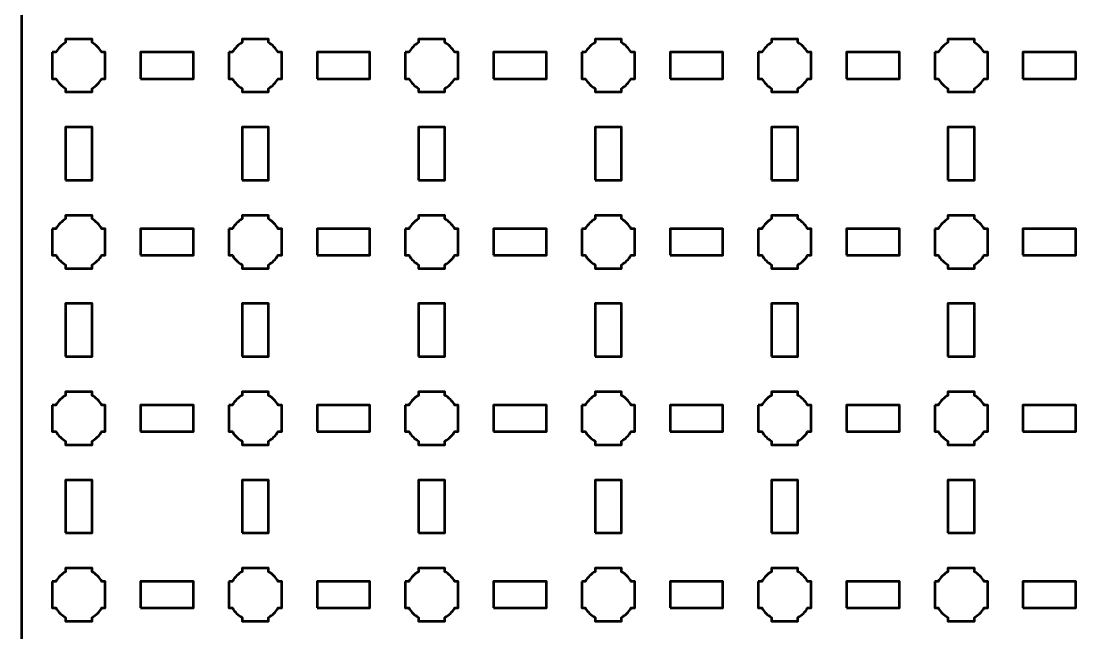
# Model space of a CAD drawing. Header units: centimetres. Extents: x -35.1 to 14.2, y -39.5 to 9.8.
# Drawn here: x -35.15 to -23, y -21.28 to -14.35 of the extents above; entities that cross this region are included whole.
import ezdxf

# ---------------------------------------------------------------- set-up
doc = ezdxf.new("R2010")
doc.units = ezdxf.units.CM
doc.header["$MEASUREMENT"] = 0
doc.layers.add('Layer 1', color=7, linetype='Continuous')

msp = doc.modelspace()

# ---------------------------------------------------------------- linework, layer by layer
at = {"layer": 'Layer 1', "color": 250, "lineweight": 53}
for points in [[(-33.8, -15), (-33.2, -15), (-33.2, -14.7), (-33.8, -14.7), (-33.8, -15)], [(-31.8, -15), (-31.2, -15), (-31.2, -14.7), (-31.8, -14.7), (-31.8, -15)], [(-29.8, -15), (-29.2, -15), (-29.2, -14.7), (-29.8, -14.7), (-29.8, -15)], [(-27.8, -15), (-27.2, -15), (-27.2, -14.7), (-27.8, -14.7), (-27.8, -15)], [(-25.8, -15), (-25.2, -15), (-25.2, -14.7), (-25.8, -14.7), (-25.8, -15)], [(-23.8, -15), (-23.2, -15), (-23.2, -14.7), (-23.8, -14.7), (-23.8, -15)], [(-34.65, -16.15), (-34.35, -16.15), (-34.35, -15.55), (-34.65, -15.55), (-34.65, -16.15)], [(-32.65, -16.15), (-32.35, -16.15), (-32.35, -15.55), (-32.65, -15.55), (-32.65, -16.15)], [(-30.65, -16.15), (-30.35, -16.15), (-30.35, -15.55), (-30.65, -15.55), (-30.65, -16.15)], [(-28.65, -16.15), (-28.35, -16.15), (-28.35, -15.55), (-28.65, -15.55), (-28.65, -16.15)], [(-26.65, -16.15), (-26.35, -16.15), (-26.35, -15.55), (-26.65, -15.55), (-26.65, -16.15)], [(-24.65, -16.15), (-24.35, -16.15), (-24.35, -15.55), (-24.65, -15.55), (-24.65, -16.15)], [(-33.8, -17), (-33.2, -17), (-33.2, -16.7), (-33.8, -16.7), (-33.8, -17)], [(-31.8, -17), (-31.2, -17), (-31.2, -16.7), (-31.8, -16.7), (-31.8, -17)], [(-29.8, -17), (-29.2, -17), (-29.2, -16.7), (-29.8, -16.7), (-29.8, -17)], [(-27.8, -17), (-27.2, -17), (-27.2, -16.7), (-27.8, -16.7), (-27.8, -17)], [(-25.8, -17), (-25.2, -17), (-25.2, -16.7), (-25.8, -16.7), (-25.8, -17)], [(-23.8, -17), (-23.2, -17), (-23.2, -16.7), (-23.8, -16.7), (-23.8, -17)], [(-34.65, -18.15), (-34.35, -18.15), (-34.35, -17.55), (-34.65, -17.55), (-34.65, -18.15)], [(-32.65, -18.15), (-32.35, -18.15), (-32.35, -17.55), (-32.65, -17.55), (-32.65, -18.15)], [(-30.65, -18.15), (-30.35, -18.15), (-30.35, -17.55), (-30.65, -17.55), (-30.65, -18.15)], [(-28.65, -18.15), (-28.35, -18.15), (-28.35, -17.55), (-28.65, -17.55), (-28.65, -18.15)], [(-26.65, -18.15), (-26.35, -18.15), (-26.35, -17.55), (-26.65, -17.55), (-26.65, -18.15)], [(-24.65, -18.15), (-24.35, -18.15), (-24.35, -17.55), (-24.65, -17.55), (-24.65, -18.15)], [(-33.8, -19), (-33.2, -19), (-33.2, -18.7), (-33.8, -18.7), (-33.8, -19)], [(-31.8, -19), (-31.2, -19), (-31.2, -18.7), (-31.8, -18.7), (-31.8, -19)], [(-29.8, -19), (-29.2, -19), (-29.2, -18.7), (-29.8, -18.7), (-29.8, -19)], [(-27.8, -19), (-27.2, -19), (-27.2, -18.7), (-27.8, -18.7), (-27.8, -19)], [(-25.8, -19), (-25.2, -19), (-25.2, -18.7), (-25.8, -18.7), (-25.8, -19)], [(-23.8, -19), (-23.2, -19), (-23.2, -18.7), (-23.8, -18.7), (-23.8, -19)], [(-34.65, -20.15), (-34.35, -20.15), (-34.35, -19.55), (-34.65, -19.55), (-34.65, -20.15)], [(-32.65, -20.15), (-32.35, -20.15), (-32.35, -19.55), (-32.65, -19.55), (-32.65, -20.15)], [(-30.65, -20.15), (-30.35, -20.15), (-30.35, -19.55), (-30.65, -19.55), (-30.65, -20.15)], [(-28.65, -20.15), (-28.35, -20.15), (-28.35, -19.55), (-28.65, -19.55), (-28.65, -20.15)], [(-26.65, -20.15), (-26.35, -20.15), (-26.35, -19.55), (-26.65, -19.55), (-26.65, -20.15)], [(-24.65, -20.15), (-24.35, -20.15), (-24.35, -19.55), (-24.65, -19.55), (-24.65, -20.15)], [(-33.8, -21), (-33.2, -21), (-33.2, -20.7), (-33.8, -20.7), (-33.8, -21)], [(-31.8, -21), (-31.2, -21), (-31.2, -20.7), (-31.8, -20.7), (-31.8, -21)], [(-29.8, -21), (-29.2, -21), (-29.2, -20.7), (-29.8, -20.7), (-29.8, -21)], [(-27.8, -21), (-27.2, -21), (-27.2, -20.7), (-27.8, -20.7), (-27.8, -21)], [(-25.8, -21), (-25.2, -21), (-25.2, -20.7), (-25.8, -20.7), (-25.8, -21)], [(-23.8, -21), (-23.2, -21), (-23.2, -20.7), (-23.8, -20.7), (-23.8, -21)]]:
    msp.add_lwpolyline(points, close=True, dxfattribs=at)
msp.add_open_spline([(-35.15, -39), (-35.15, -39), (-35.15, 9.3), (-35.15, 9.3), (-35.15, 9.3), (-35.15, 9.57609), (-34.92609, 9.8), (-34.65, 9.8), (-34.65, 9.8), (-34.65, 9.8), (13.65, 9.8), (13.65, 9.8), (13.65, 9.8), (13.92609, 9.8), (14.15, 9.57609), (14.15, 9.3), (14.15, 9.3), (14.15, 9.3), (14.15, -39), (14.15, -39), (14.15, -39), (14.15, -39.27609), (13.92609, -39.5), (13.65, -39.5), (13.65, -39.5), (13.65, -39.5), (-34.65, -39.5), (-34.65, -39.5), (-34.65, -39.5), (-34.92609, -39.5), (-35.15, -39.27609), (-35.15, -39)], degree=3, knots=[0, 0, 0, 0, 0.125, 0.125, 0.125, 0.125, 0.25, 0.25, 0.25, 0.25, 0.375, 0.375, 0.375, 0.375, 0.5, 0.5, 0.5, 0.5, 0.625, 0.625, 0.625, 0.625, 0.75, 0.75, 0.75, 0.75, 0.875, 0.875, 0.875, 0.875, 1, 1, 1, 1], dxfattribs=at)
at = {"layer": 'Layer 1', "lineweight": 53}
for points in [[(-34.8, -14.7), (-34.8, -14.7), (-34.75985, -14.7), (-34.75985, -14.7), (-34.75985, -14.7), (-34.7335, -14.65447), (-34.69553, -14.6165), (-34.65, -14.59015), (-34.65, -14.59015), (-34.65, -14.59015), (-34.65, -14.55), (-34.65, -14.55), (-34.65, -14.55), (-34.65, -14.55), (-34.5, -14.55), (-34.5, -14.55), (-34.5, -14.55), (-34.5, -14.55), (-34.35, -14.55), (-34.35, -14.55), (-34.35, -14.55), (-34.35, -14.55), (-34.35, -14.59015), (-34.35, -14.59015), (-34.35, -14.59015), (-34.30447, -14.6165), (-34.2665, -14.65447), (-34.24015, -14.7), (-34.24015, -14.7), (-34.24015, -14.7), (-34.2, -14.7), (-34.2, -14.7), (-34.2, -14.7), (-34.2, -14.7), (-34.2, -14.85), (-34.2, -14.85), (-34.2, -14.85), (-34.2, -14.85), (-34.2, -15), (-34.2, -15), (-34.2, -15), (-34.2, -15), (-34.24015, -15), (-34.24015, -15), (-34.24015, -15), (-34.2665, -15.04553), (-34.30447, -15.0835), (-34.35, -15.10985), (-34.35, -15.10985), (-34.35, -15.10985), (-34.35, -15.15), (-34.35, -15.15), (-34.35, -15.15), (-34.35, -15.15), (-34.5, -15.15), (-34.5, -15.15), (-34.5, -15.15), (-34.5, -15.15), (-34.65, -15.15), (-34.65, -15.15), (-34.65, -15.15), (-34.65, -15.15), (-34.65, -15.10985), (-34.65, -15.10985), (-34.65, -15.10985), (-34.69553, -15.0835), (-34.7335, -15.04553), (-34.75985, -15), (-34.75985, -15), (-34.75985, -15), (-34.8, -15), (-34.8, -15), (-34.8, -15), (-34.8, -15), (-34.8, -14.85), (-34.8, -14.85), (-34.8, -14.85), (-34.8, -14.85), (-34.8, -14.7), (-34.8, -14.7)], [(-32.8, -14.7), (-32.8, -14.7), (-32.75985, -14.7), (-32.75985, -14.7), (-32.75985, -14.7), (-32.7335, -14.65447), (-32.69553, -14.6165), (-32.65, -14.59015), (-32.65, -14.59015), (-32.65, -14.59015), (-32.65, -14.55), (-32.65, -14.55), (-32.65, -14.55), (-32.65, -14.55), (-32.5, -14.55), (-32.5, -14.55), (-32.5, -14.55), (-32.5, -14.55), (-32.35, -14.55), (-32.35, -14.55), (-32.35, -14.55), (-32.35, -14.55), (-32.35, -14.59015), (-32.35, -14.59015), (-32.35, -14.59015), (-32.30447, -14.6165), (-32.2665, -14.65447), (-32.24015, -14.7), (-32.24015, -14.7), (-32.24015, -14.7), (-32.2, -14.7), (-32.2, -14.7), (-32.2, -14.7), (-32.2, -14.7), (-32.2, -14.85), (-32.2, -14.85), (-32.2, -14.85), (-32.2, -14.85), (-32.2, -15), (-32.2, -15), (-32.2, -15), (-32.2, -15), (-32.24015, -15), (-32.24015, -15), (-32.24015, -15), (-32.2665, -15.04553), (-32.30447, -15.0835), (-32.35, -15.10985), (-32.35, -15.10985), (-32.35, -15.10985), (-32.35, -15.15), (-32.35, -15.15), (-32.35, -15.15), (-32.35, -15.15), (-32.5, -15.15), (-32.5, -15.15), (-32.5, -15.15), (-32.5, -15.15), (-32.65, -15.15), (-32.65, -15.15), (-32.65, -15.15), (-32.65, -15.15), (-32.65, -15.10985), (-32.65, -15.10985), (-32.65, -15.10985), (-32.69553, -15.0835), (-32.7335, -15.04553), (-32.75985, -15), (-32.75985, -15), (-32.75985, -15), (-32.8, -15), (-32.8, -15), (-32.8, -15), (-32.8, -15), (-32.8, -14.85), (-32.8, -14.85), (-32.8, -14.85), (-32.8, -14.85), (-32.8, -14.7), (-32.8, -14.7)], [(-30.8, -14.7), (-30.8, -14.7), (-30.75985, -14.7), (-30.75985, -14.7), (-30.75985, -14.7), (-30.7335, -14.65447), (-30.69553, -14.6165), (-30.65, -14.59015), (-30.65, -14.59015), (-30.65, -14.59015), (-30.65, -14.55), (-30.65, -14.55), (-30.65, -14.55), (-30.65, -14.55), (-30.5, -14.55), (-30.5, -14.55), (-30.5, -14.55), (-30.5, -14.55), (-30.35, -14.55), (-30.35, -14.55), (-30.35, -14.55), (-30.35, -14.55), (-30.35, -14.59015), (-30.35, -14.59015), (-30.35, -14.59015), (-30.30447, -14.6165), (-30.2665, -14.65447), (-30.24015, -14.7), (-30.24015, -14.7), (-30.24015, -14.7), (-30.2, -14.7), (-30.2, -14.7), (-30.2, -14.7), (-30.2, -14.7), (-30.2, -14.85), (-30.2, -14.85), (-30.2, -14.85), (-30.2, -14.85), (-30.2, -15), (-30.2, -15), (-30.2, -15), (-30.2, -15), (-30.24015, -15), (-30.24015, -15), (-30.24015, -15), (-30.2665, -15.04553), (-30.30447, -15.0835), (-30.35, -15.10985), (-30.35, -15.10985), (-30.35, -15.10985), (-30.35, -15.15), (-30.35, -15.15), (-30.35, -15.15), (-30.35, -15.15), (-30.5, -15.15), (-30.5, -15.15), (-30.5, -15.15), (-30.5, -15.15), (-30.65, -15.15), (-30.65, -15.15), (-30.65, -15.15), (-30.65, -15.15), (-30.65, -15.10985), (-30.65, -15.10985), (-30.65, -15.10985), (-30.69553, -15.0835), (-30.7335, -15.04553), (-30.75985, -15), (-30.75985, -15), (-30.75985, -15), (-30.8, -15), (-30.8, -15), (-30.8, -15), (-30.8, -15), (-30.8, -14.85), (-30.8, -14.85), (-30.8, -14.85), (-30.8, -14.85), (-30.8, -14.7), (-30.8, -14.7)], [(-28.8, -14.7), (-28.8, -14.7), (-28.75985, -14.7), (-28.75985, -14.7), (-28.75985, -14.7), (-28.7335, -14.65447), (-28.69553, -14.6165), (-28.65, -14.59015), (-28.65, -14.59015), (-28.65, -14.59015), (-28.65, -14.55), (-28.65, -14.55), (-28.65, -14.55), (-28.65, -14.55), (-28.5, -14.55), (-28.5, -14.55), (-28.5, -14.55), (-28.5, -14.55), (-28.35, -14.55), (-28.35, -14.55), (-28.35, -14.55), (-28.35, -14.55), (-28.35, -14.59015), (-28.35, -14.59015), (-28.35, -14.59015), (-28.30447, -14.6165), (-28.2665, -14.65447), (-28.24015, -14.7), (-28.24015, -14.7), (-28.24015, -14.7), (-28.2, -14.7), (-28.2, -14.7), (-28.2, -14.7), (-28.2, -14.7), (-28.2, -14.85), (-28.2, -14.85), (-28.2, -14.85), (-28.2, -14.85), (-28.2, -15), (-28.2, -15), (-28.2, -15), (-28.2, -15), (-28.24015, -15), (-28.24015, -15), (-28.24015, -15), (-28.2665, -15.04553), (-28.30447, -15.0835), (-28.35, -15.10985), (-28.35, -15.10985), (-28.35, -15.10985), (-28.35, -15.15), (-28.35, -15.15), (-28.35, -15.15), (-28.35, -15.15), (-28.5, -15.15), (-28.5, -15.15), (-28.5, -15.15), (-28.5, -15.15), (-28.65, -15.15), (-28.65, -15.15), (-28.65, -15.15), (-28.65, -15.15), (-28.65, -15.10985), (-28.65, -15.10985), (-28.65, -15.10985), (-28.69553, -15.0835), (-28.7335, -15.04553), (-28.75985, -15), (-28.75985, -15), (-28.75985, -15), (-28.8, -15), (-28.8, -15), (-28.8, -15), (-28.8, -15), (-28.8, -14.85), (-28.8, -14.85), (-28.8, -14.85), (-28.8, -14.85), (-28.8, -14.7), (-28.8, -14.7)], [(-26.8, -14.7), (-26.8, -14.7), (-26.75985, -14.7), (-26.75985, -14.7), (-26.75985, -14.7), (-26.7335, -14.65447), (-26.69553, -14.6165), (-26.65, -14.59015), (-26.65, -14.59015), (-26.65, -14.59015), (-26.65, -14.55), (-26.65, -14.55), (-26.65, -14.55), (-26.65, -14.55), (-26.5, -14.55), (-26.5, -14.55), (-26.5, -14.55), (-26.5, -14.55), (-26.35, -14.55), (-26.35, -14.55), (-26.35, -14.55), (-26.35, -14.55), (-26.35, -14.59015), (-26.35, -14.59015), (-26.35, -14.59015), (-26.30447, -14.6165), (-26.2665, -14.65447), (-26.24015, -14.7), (-26.24015, -14.7), (-26.24015, -14.7), (-26.2, -14.7), (-26.2, -14.7), (-26.2, -14.7), (-26.2, -14.7), (-26.2, -14.85), (-26.2, -14.85), (-26.2, -14.85), (-26.2, -14.85), (-26.2, -15), (-26.2, -15), (-26.2, -15), (-26.2, -15), (-26.24015, -15), (-26.24015, -15), (-26.24015, -15), (-26.2665, -15.04553), (-26.30447, -15.0835), (-26.35, -15.10985), (-26.35, -15.10985), (-26.35, -15.10985), (-26.35, -15.15), (-26.35, -15.15), (-26.35, -15.15), (-26.35, -15.15), (-26.5, -15.15), (-26.5, -15.15), (-26.5, -15.15), (-26.5, -15.15), (-26.65, -15.15), (-26.65, -15.15), (-26.65, -15.15), (-26.65, -15.15), (-26.65, -15.10985), (-26.65, -15.10985), (-26.65, -15.10985), (-26.69553, -15.0835), (-26.7335, -15.04553), (-26.75985, -15), (-26.75985, -15), (-26.75985, -15), (-26.8, -15), (-26.8, -15), (-26.8, -15), (-26.8, -15), (-26.8, -14.85), (-26.8, -14.85), (-26.8, -14.85), (-26.8, -14.85), (-26.8, -14.7), (-26.8, -14.7)], [(-24.8, -14.7), (-24.8, -14.7), (-24.75985, -14.7), (-24.75985, -14.7), (-24.75985, -14.7), (-24.7335, -14.65447), (-24.69553, -14.6165), (-24.65, -14.59015), (-24.65, -14.59015), (-24.65, -14.59015), (-24.65, -14.55), (-24.65, -14.55), (-24.65, -14.55), (-24.65, -14.55), (-24.5, -14.55), (-24.5, -14.55), (-24.5, -14.55), (-24.5, -14.55), (-24.35, -14.55), (-24.35, -14.55), (-24.35, -14.55), (-24.35, -14.55), (-24.35, -14.59015), (-24.35, -14.59015), (-24.35, -14.59015), (-24.30447, -14.6165), (-24.2665, -14.65447), (-24.24015, -14.7), (-24.24015, -14.7), (-24.24015, -14.7), (-24.2, -14.7), (-24.2, -14.7), (-24.2, -14.7), (-24.2, -14.7), (-24.2, -14.85), (-24.2, -14.85), (-24.2, -14.85), (-24.2, -14.85), (-24.2, -15), (-24.2, -15), (-24.2, -15), (-24.2, -15), (-24.24015, -15), (-24.24015, -15), (-24.24015, -15), (-24.2665, -15.04553), (-24.30447, -15.0835), (-24.35, -15.10985), (-24.35, -15.10985), (-24.35, -15.10985), (-24.35, -15.15), (-24.35, -15.15), (-24.35, -15.15), (-24.35, -15.15), (-24.5, -15.15), (-24.5, -15.15), (-24.5, -15.15), (-24.5, -15.15), (-24.65, -15.15), (-24.65, -15.15), (-24.65, -15.15), (-24.65, -15.15), (-24.65, -15.10985), (-24.65, -15.10985), (-24.65, -15.10985), (-24.69553, -15.0835), (-24.7335, -15.04553), (-24.75985, -15), (-24.75985, -15), (-24.75985, -15), (-24.8, -15), (-24.8, -15), (-24.8, -15), (-24.8, -15), (-24.8, -14.85), (-24.8, -14.85), (-24.8, -14.85), (-24.8, -14.85), (-24.8, -14.7), (-24.8, -14.7)], [(-34.8, -16.7), (-34.8, -16.7), (-34.75985, -16.7), (-34.75985, -16.7), (-34.75985, -16.7), (-34.7335, -16.65447), (-34.69553, -16.6165), (-34.65, -16.59015), (-34.65, -16.59015), (-34.65, -16.59015), (-34.65, -16.55), (-34.65, -16.55), (-34.65, -16.55), (-34.65, -16.55), (-34.5, -16.55), (-34.5, -16.55), (-34.5, -16.55), (-34.5, -16.55), (-34.35, -16.55), (-34.35, -16.55), (-34.35, -16.55), (-34.35, -16.55), (-34.35, -16.59015), (-34.35, -16.59015), (-34.35, -16.59015), (-34.30447, -16.6165), (-34.2665, -16.65447), (-34.24015, -16.7), (-34.24015, -16.7), (-34.24015, -16.7), (-34.2, -16.7), (-34.2, -16.7), (-34.2, -16.7), (-34.2, -16.7), (-34.2, -16.85), (-34.2, -16.85), (-34.2, -16.85), (-34.2, -16.85), (-34.2, -17), (-34.2, -17), (-34.2, -17), (-34.2, -17), (-34.24015, -17), (-34.24015, -17), (-34.24015, -17), (-34.2665, -17.04553), (-34.30447, -17.0835), (-34.35, -17.10985), (-34.35, -17.10985), (-34.35, -17.10985), (-34.35, -17.15), (-34.35, -17.15), (-34.35, -17.15), (-34.35, -17.15), (-34.5, -17.15), (-34.5, -17.15), (-34.5, -17.15), (-34.5, -17.15), (-34.65, -17.15), (-34.65, -17.15), (-34.65, -17.15), (-34.65, -17.15), (-34.65, -17.10985), (-34.65, -17.10985), (-34.65, -17.10985), (-34.69553, -17.0835), (-34.7335, -17.04553), (-34.75985, -17), (-34.75985, -17), (-34.75985, -17), (-34.8, -17), (-34.8, -17), (-34.8, -17), (-34.8, -17), (-34.8, -16.85), (-34.8, -16.85), (-34.8, -16.85), (-34.8, -16.85), (-34.8, -16.7), (-34.8, -16.7)], [(-32.8, -16.7), (-32.8, -16.7), (-32.75985, -16.7), (-32.75985, -16.7), (-32.75985, -16.7), (-32.7335, -16.65447), (-32.69553, -16.6165), (-32.65, -16.59015), (-32.65, -16.59015), (-32.65, -16.59015), (-32.65, -16.55), (-32.65, -16.55), (-32.65, -16.55), (-32.65, -16.55), (-32.5, -16.55), (-32.5, -16.55), (-32.5, -16.55), (-32.5, -16.55), (-32.35, -16.55), (-32.35, -16.55), (-32.35, -16.55), (-32.35, -16.55), (-32.35, -16.59015), (-32.35, -16.59015), (-32.35, -16.59015), (-32.30447, -16.6165), (-32.2665, -16.65447), (-32.24015, -16.7), (-32.24015, -16.7), (-32.24015, -16.7), (-32.2, -16.7), (-32.2, -16.7), (-32.2, -16.7), (-32.2, -16.7), (-32.2, -16.85), (-32.2, -16.85), (-32.2, -16.85), (-32.2, -16.85), (-32.2, -17), (-32.2, -17), (-32.2, -17), (-32.2, -17), (-32.24015, -17), (-32.24015, -17), (-32.24015, -17), (-32.2665, -17.04553), (-32.30447, -17.0835), (-32.35, -17.10985), (-32.35, -17.10985), (-32.35, -17.10985), (-32.35, -17.15), (-32.35, -17.15), (-32.35, -17.15), (-32.35, -17.15), (-32.5, -17.15), (-32.5, -17.15), (-32.5, -17.15), (-32.5, -17.15), (-32.65, -17.15), (-32.65, -17.15), (-32.65, -17.15), (-32.65, -17.15), (-32.65, -17.10985), (-32.65, -17.10985), (-32.65, -17.10985), (-32.69553, -17.0835), (-32.7335, -17.04553), (-32.75985, -17), (-32.75985, -17), (-32.75985, -17), (-32.8, -17), (-32.8, -17), (-32.8, -17), (-32.8, -17), (-32.8, -16.85), (-32.8, -16.85), (-32.8, -16.85), (-32.8, -16.85), (-32.8, -16.7), (-32.8, -16.7)], [(-30.8, -16.7), (-30.8, -16.7), (-30.75985, -16.7), (-30.75985, -16.7), (-30.75985, -16.7), (-30.7335, -16.65447), (-30.69553, -16.6165), (-30.65, -16.59015), (-30.65, -16.59015), (-30.65, -16.59015), (-30.65, -16.55), (-30.65, -16.55), (-30.65, -16.55), (-30.65, -16.55), (-30.5, -16.55), (-30.5, -16.55), (-30.5, -16.55), (-30.5, -16.55), (-30.35, -16.55), (-30.35, -16.55), (-30.35, -16.55), (-30.35, -16.55), (-30.35, -16.59015), (-30.35, -16.59015), (-30.35, -16.59015), (-30.30447, -16.6165), (-30.2665, -16.65447), (-30.24015, -16.7), (-30.24015, -16.7), (-30.24015, -16.7), (-30.2, -16.7), (-30.2, -16.7), (-30.2, -16.7), (-30.2, -16.7), (-30.2, -16.85), (-30.2, -16.85), (-30.2, -16.85), (-30.2, -16.85), (-30.2, -17), (-30.2, -17), (-30.2, -17), (-30.2, -17), (-30.24015, -17), (-30.24015, -17), (-30.24015, -17), (-30.2665, -17.04553), (-30.30447, -17.0835), (-30.35, -17.10985), (-30.35, -17.10985), (-30.35, -17.10985), (-30.35, -17.15), (-30.35, -17.15), (-30.35, -17.15), (-30.35, -17.15), (-30.5, -17.15), (-30.5, -17.15), (-30.5, -17.15), (-30.5, -17.15), (-30.65, -17.15), (-30.65, -17.15), (-30.65, -17.15), (-30.65, -17.15), (-30.65, -17.10985), (-30.65, -17.10985), (-30.65, -17.10985), (-30.69553, -17.0835), (-30.7335, -17.04553), (-30.75985, -17), (-30.75985, -17), (-30.75985, -17), (-30.8, -17), (-30.8, -17), (-30.8, -17), (-30.8, -17), (-30.8, -16.85), (-30.8, -16.85), (-30.8, -16.85), (-30.8, -16.85), (-30.8, -16.7), (-30.8, -16.7)], [(-28.8, -16.7), (-28.8, -16.7), (-28.75985, -16.7), (-28.75985, -16.7), (-28.75985, -16.7), (-28.7335, -16.65447), (-28.69553, -16.6165), (-28.65, -16.59015), (-28.65, -16.59015), (-28.65, -16.59015), (-28.65, -16.55), (-28.65, -16.55), (-28.65, -16.55), (-28.65, -16.55), (-28.5, -16.55), (-28.5, -16.55), (-28.5, -16.55), (-28.5, -16.55), (-28.35, -16.55), (-28.35, -16.55), (-28.35, -16.55), (-28.35, -16.55), (-28.35, -16.59015), (-28.35, -16.59015), (-28.35, -16.59015), (-28.30447, -16.6165), (-28.2665, -16.65447), (-28.24015, -16.7), (-28.24015, -16.7), (-28.24015, -16.7), (-28.2, -16.7), (-28.2, -16.7), (-28.2, -16.7), (-28.2, -16.7), (-28.2, -16.85), (-28.2, -16.85), (-28.2, -16.85), (-28.2, -16.85), (-28.2, -17), (-28.2, -17), (-28.2, -17), (-28.2, -17), (-28.24015, -17), (-28.24015, -17), (-28.24015, -17), (-28.2665, -17.04553), (-28.30447, -17.0835), (-28.35, -17.10985), (-28.35, -17.10985), (-28.35, -17.10985), (-28.35, -17.15), (-28.35, -17.15), (-28.35, -17.15), (-28.35, -17.15), (-28.5, -17.15), (-28.5, -17.15), (-28.5, -17.15), (-28.5, -17.15), (-28.65, -17.15), (-28.65, -17.15), (-28.65, -17.15), (-28.65, -17.15), (-28.65, -17.10985), (-28.65, -17.10985), (-28.65, -17.10985), (-28.69553, -17.0835), (-28.7335, -17.04553), (-28.75985, -17), (-28.75985, -17), (-28.75985, -17), (-28.8, -17), (-28.8, -17), (-28.8, -17), (-28.8, -17), (-28.8, -16.85), (-28.8, -16.85), (-28.8, -16.85), (-28.8, -16.85), (-28.8, -16.7), (-28.8, -16.7)], [(-26.8, -16.7), (-26.8, -16.7), (-26.75985, -16.7), (-26.75985, -16.7), (-26.75985, -16.7), (-26.7335, -16.65447), (-26.69553, -16.6165), (-26.65, -16.59015), (-26.65, -16.59015), (-26.65, -16.59015), (-26.65, -16.55), (-26.65, -16.55), (-26.65, -16.55), (-26.65, -16.55), (-26.5, -16.55), (-26.5, -16.55), (-26.5, -16.55), (-26.5, -16.55), (-26.35, -16.55), (-26.35, -16.55), (-26.35, -16.55), (-26.35, -16.55), (-26.35, -16.59015), (-26.35, -16.59015), (-26.35, -16.59015), (-26.30447, -16.6165), (-26.2665, -16.65447), (-26.24015, -16.7), (-26.24015, -16.7), (-26.24015, -16.7), (-26.2, -16.7), (-26.2, -16.7), (-26.2, -16.7), (-26.2, -16.7), (-26.2, -16.85), (-26.2, -16.85), (-26.2, -16.85), (-26.2, -16.85), (-26.2, -17), (-26.2, -17), (-26.2, -17), (-26.2, -17), (-26.24015, -17), (-26.24015, -17), (-26.24015, -17), (-26.2665, -17.04553), (-26.30447, -17.0835), (-26.35, -17.10985), (-26.35, -17.10985), (-26.35, -17.10985), (-26.35, -17.15), (-26.35, -17.15), (-26.35, -17.15), (-26.35, -17.15), (-26.5, -17.15), (-26.5, -17.15), (-26.5, -17.15), (-26.5, -17.15), (-26.65, -17.15), (-26.65, -17.15), (-26.65, -17.15), (-26.65, -17.15), (-26.65, -17.10985), (-26.65, -17.10985), (-26.65, -17.10985), (-26.69553, -17.0835), (-26.7335, -17.04553), (-26.75985, -17), (-26.75985, -17), (-26.75985, -17), (-26.8, -17), (-26.8, -17), (-26.8, -17), (-26.8, -17), (-26.8, -16.85), (-26.8, -16.85), (-26.8, -16.85), (-26.8, -16.85), (-26.8, -16.7), (-26.8, -16.7)], [(-24.8, -16.7), (-24.8, -16.7), (-24.75985, -16.7), (-24.75985, -16.7), (-24.75985, -16.7), (-24.7335, -16.65447), (-24.69553, -16.6165), (-24.65, -16.59015), (-24.65, -16.59015), (-24.65, -16.59015), (-24.65, -16.55), (-24.65, -16.55), (-24.65, -16.55), (-24.65, -16.55), (-24.5, -16.55), (-24.5, -16.55), (-24.5, -16.55), (-24.5, -16.55), (-24.35, -16.55), (-24.35, -16.55), (-24.35, -16.55), (-24.35, -16.55), (-24.35, -16.59015), (-24.35, -16.59015), (-24.35, -16.59015), (-24.30447, -16.6165), (-24.2665, -16.65447), (-24.24015, -16.7), (-24.24015, -16.7), (-24.24015, -16.7), (-24.2, -16.7), (-24.2, -16.7), (-24.2, -16.7), (-24.2, -16.7), (-24.2, -16.85), (-24.2, -16.85), (-24.2, -16.85), (-24.2, -16.85), (-24.2, -17), (-24.2, -17), (-24.2, -17), (-24.2, -17), (-24.24015, -17), (-24.24015, -17), (-24.24015, -17), (-24.2665, -17.04553), (-24.30447, -17.0835), (-24.35, -17.10985), (-24.35, -17.10985), (-24.35, -17.10985), (-24.35, -17.15), (-24.35, -17.15), (-24.35, -17.15), (-24.35, -17.15), (-24.5, -17.15), (-24.5, -17.15), (-24.5, -17.15), (-24.5, -17.15), (-24.65, -17.15), (-24.65, -17.15), (-24.65, -17.15), (-24.65, -17.15), (-24.65, -17.10985), (-24.65, -17.10985), (-24.65, -17.10985), (-24.69553, -17.0835), (-24.7335, -17.04553), (-24.75985, -17), (-24.75985, -17), (-24.75985, -17), (-24.8, -17), (-24.8, -17), (-24.8, -17), (-24.8, -17), (-24.8, -16.85), (-24.8, -16.85), (-24.8, -16.85), (-24.8, -16.85), (-24.8, -16.7), (-24.8, -16.7)], [(-34.8, -18.7), (-34.8, -18.7), (-34.75985, -18.7), (-34.75985, -18.7), (-34.75985, -18.7), (-34.7335, -18.65447), (-34.69553, -18.6165), (-34.65, -18.59015), (-34.65, -18.59015), (-34.65, -18.59015), (-34.65, -18.55), (-34.65, -18.55), (-34.65, -18.55), (-34.65, -18.55), (-34.5, -18.55), (-34.5, -18.55), (-34.5, -18.55), (-34.5, -18.55), (-34.35, -18.55), (-34.35, -18.55), (-34.35, -18.55), (-34.35, -18.55), (-34.35, -18.59015), (-34.35, -18.59015), (-34.35, -18.59015), (-34.30447, -18.6165), (-34.2665, -18.65447), (-34.24015, -18.7), (-34.24015, -18.7), (-34.24015, -18.7), (-34.2, -18.7), (-34.2, -18.7), (-34.2, -18.7), (-34.2, -18.7), (-34.2, -18.85), (-34.2, -18.85), (-34.2, -18.85), (-34.2, -18.85), (-34.2, -19), (-34.2, -19), (-34.2, -19), (-34.2, -19), (-34.24015, -19), (-34.24015, -19), (-34.24015, -19), (-34.2665, -19.04553), (-34.30447, -19.0835), (-34.35, -19.10985), (-34.35, -19.10985), (-34.35, -19.10985), (-34.35, -19.15), (-34.35, -19.15), (-34.35, -19.15), (-34.35, -19.15), (-34.5, -19.15), (-34.5, -19.15), (-34.5, -19.15), (-34.5, -19.15), (-34.65, -19.15), (-34.65, -19.15), (-34.65, -19.15), (-34.65, -19.15), (-34.65, -19.10985), (-34.65, -19.10985), (-34.65, -19.10985), (-34.69553, -19.0835), (-34.7335, -19.04553), (-34.75985, -19), (-34.75985, -19), (-34.75985, -19), (-34.8, -19), (-34.8, -19), (-34.8, -19), (-34.8, -19), (-34.8, -18.85), (-34.8, -18.85), (-34.8, -18.85), (-34.8, -18.85), (-34.8, -18.7), (-34.8, -18.7)], [(-32.8, -18.7), (-32.8, -18.7), (-32.75985, -18.7), (-32.75985, -18.7), (-32.75985, -18.7), (-32.7335, -18.65447), (-32.69553, -18.6165), (-32.65, -18.59015), (-32.65, -18.59015), (-32.65, -18.59015), (-32.65, -18.55), (-32.65, -18.55), (-32.65, -18.55), (-32.65, -18.55), (-32.5, -18.55), (-32.5, -18.55), (-32.5, -18.55), (-32.5, -18.55), (-32.35, -18.55), (-32.35, -18.55), (-32.35, -18.55), (-32.35, -18.55), (-32.35, -18.59015), (-32.35, -18.59015), (-32.35, -18.59015), (-32.30447, -18.6165), (-32.2665, -18.65447), (-32.24015, -18.7), (-32.24015, -18.7), (-32.24015, -18.7), (-32.2, -18.7), (-32.2, -18.7), (-32.2, -18.7), (-32.2, -18.7), (-32.2, -18.85), (-32.2, -18.85), (-32.2, -18.85), (-32.2, -18.85), (-32.2, -19), (-32.2, -19), (-32.2, -19), (-32.2, -19), (-32.24015, -19), (-32.24015, -19), (-32.24015, -19), (-32.2665, -19.04553), (-32.30447, -19.0835), (-32.35, -19.10985), (-32.35, -19.10985), (-32.35, -19.10985), (-32.35, -19.15), (-32.35, -19.15), (-32.35, -19.15), (-32.35, -19.15), (-32.5, -19.15), (-32.5, -19.15), (-32.5, -19.15), (-32.5, -19.15), (-32.65, -19.15), (-32.65, -19.15), (-32.65, -19.15), (-32.65, -19.15), (-32.65, -19.10985), (-32.65, -19.10985), (-32.65, -19.10985), (-32.69553, -19.0835), (-32.7335, -19.04553), (-32.75985, -19), (-32.75985, -19), (-32.75985, -19), (-32.8, -19), (-32.8, -19), (-32.8, -19), (-32.8, -19), (-32.8, -18.85), (-32.8, -18.85), (-32.8, -18.85), (-32.8, -18.85), (-32.8, -18.7), (-32.8, -18.7)], [(-30.8, -18.7), (-30.8, -18.7), (-30.75985, -18.7), (-30.75985, -18.7), (-30.75985, -18.7), (-30.7335, -18.65447), (-30.69553, -18.6165), (-30.65, -18.59015), (-30.65, -18.59015), (-30.65, -18.59015), (-30.65, -18.55), (-30.65, -18.55), (-30.65, -18.55), (-30.65, -18.55), (-30.5, -18.55), (-30.5, -18.55), (-30.5, -18.55), (-30.5, -18.55), (-30.35, -18.55), (-30.35, -18.55), (-30.35, -18.55), (-30.35, -18.55), (-30.35, -18.59015), (-30.35, -18.59015), (-30.35, -18.59015), (-30.30447, -18.6165), (-30.2665, -18.65447), (-30.24015, -18.7), (-30.24015, -18.7), (-30.24015, -18.7), (-30.2, -18.7), (-30.2, -18.7), (-30.2, -18.7), (-30.2, -18.7), (-30.2, -18.85), (-30.2, -18.85), (-30.2, -18.85), (-30.2, -18.85), (-30.2, -19), (-30.2, -19), (-30.2, -19), (-30.2, -19), (-30.24015, -19), (-30.24015, -19), (-30.24015, -19), (-30.2665, -19.04553), (-30.30447, -19.0835), (-30.35, -19.10985), (-30.35, -19.10985), (-30.35, -19.10985), (-30.35, -19.15), (-30.35, -19.15), (-30.35, -19.15), (-30.35, -19.15), (-30.5, -19.15), (-30.5, -19.15), (-30.5, -19.15), (-30.5, -19.15), (-30.65, -19.15), (-30.65, -19.15), (-30.65, -19.15), (-30.65, -19.15), (-30.65, -19.10985), (-30.65, -19.10985), (-30.65, -19.10985), (-30.69553, -19.0835), (-30.7335, -19.04553), (-30.75985, -19), (-30.75985, -19), (-30.75985, -19), (-30.8, -19), (-30.8, -19), (-30.8, -19), (-30.8, -19), (-30.8, -18.85), (-30.8, -18.85), (-30.8, -18.85), (-30.8, -18.85), (-30.8, -18.7), (-30.8, -18.7)], [(-28.8, -18.7), (-28.8, -18.7), (-28.75985, -18.7), (-28.75985, -18.7), (-28.75985, -18.7), (-28.7335, -18.65447), (-28.69553, -18.6165), (-28.65, -18.59015), (-28.65, -18.59015), (-28.65, -18.59015), (-28.65, -18.55), (-28.65, -18.55), (-28.65, -18.55), (-28.65, -18.55), (-28.5, -18.55), (-28.5, -18.55), (-28.5, -18.55), (-28.5, -18.55), (-28.35, -18.55), (-28.35, -18.55), (-28.35, -18.55), (-28.35, -18.55), (-28.35, -18.59015), (-28.35, -18.59015), (-28.35, -18.59015), (-28.30447, -18.6165), (-28.2665, -18.65447), (-28.24015, -18.7), (-28.24015, -18.7), (-28.24015, -18.7), (-28.2, -18.7), (-28.2, -18.7), (-28.2, -18.7), (-28.2, -18.7), (-28.2, -18.85), (-28.2, -18.85), (-28.2, -18.85), (-28.2, -18.85), (-28.2, -19), (-28.2, -19), (-28.2, -19), (-28.2, -19), (-28.24015, -19), (-28.24015, -19), (-28.24015, -19), (-28.2665, -19.04553), (-28.30447, -19.0835), (-28.35, -19.10985), (-28.35, -19.10985), (-28.35, -19.10985), (-28.35, -19.15), (-28.35, -19.15), (-28.35, -19.15), (-28.35, -19.15), (-28.5, -19.15), (-28.5, -19.15), (-28.5, -19.15), (-28.5, -19.15), (-28.65, -19.15), (-28.65, -19.15), (-28.65, -19.15), (-28.65, -19.15), (-28.65, -19.10985), (-28.65, -19.10985), (-28.65, -19.10985), (-28.69553, -19.0835), (-28.7335, -19.04553), (-28.75985, -19), (-28.75985, -19), (-28.75985, -19), (-28.8, -19), (-28.8, -19), (-28.8, -19), (-28.8, -19), (-28.8, -18.85), (-28.8, -18.85), (-28.8, -18.85), (-28.8, -18.85), (-28.8, -18.7), (-28.8, -18.7)], [(-26.8, -18.7), (-26.8, -18.7), (-26.75985, -18.7), (-26.75985, -18.7), (-26.75985, -18.7), (-26.7335, -18.65447), (-26.69553, -18.6165), (-26.65, -18.59015), (-26.65, -18.59015), (-26.65, -18.59015), (-26.65, -18.55), (-26.65, -18.55), (-26.65, -18.55), (-26.65, -18.55), (-26.5, -18.55), (-26.5, -18.55), (-26.5, -18.55), (-26.5, -18.55), (-26.35, -18.55), (-26.35, -18.55), (-26.35, -18.55), (-26.35, -18.55), (-26.35, -18.59015), (-26.35, -18.59015), (-26.35, -18.59015), (-26.30447, -18.6165), (-26.2665, -18.65447), (-26.24015, -18.7), (-26.24015, -18.7), (-26.24015, -18.7), (-26.2, -18.7), (-26.2, -18.7), (-26.2, -18.7), (-26.2, -18.7), (-26.2, -18.85), (-26.2, -18.85), (-26.2, -18.85), (-26.2, -18.85), (-26.2, -19), (-26.2, -19), (-26.2, -19), (-26.2, -19), (-26.24015, -19), (-26.24015, -19), (-26.24015, -19), (-26.2665, -19.04553), (-26.30447, -19.0835), (-26.35, -19.10985), (-26.35, -19.10985), (-26.35, -19.10985), (-26.35, -19.15), (-26.35, -19.15), (-26.35, -19.15), (-26.35, -19.15), (-26.5, -19.15), (-26.5, -19.15), (-26.5, -19.15), (-26.5, -19.15), (-26.65, -19.15), (-26.65, -19.15), (-26.65, -19.15), (-26.65, -19.15), (-26.65, -19.10985), (-26.65, -19.10985), (-26.65, -19.10985), (-26.69553, -19.0835), (-26.7335, -19.04553), (-26.75985, -19), (-26.75985, -19), (-26.75985, -19), (-26.8, -19), (-26.8, -19), (-26.8, -19), (-26.8, -19), (-26.8, -18.85), (-26.8, -18.85), (-26.8, -18.85), (-26.8, -18.85), (-26.8, -18.7), (-26.8, -18.7)], [(-24.8, -18.7), (-24.8, -18.7), (-24.75985, -18.7), (-24.75985, -18.7), (-24.75985, -18.7), (-24.7335, -18.65447), (-24.69553, -18.6165), (-24.65, -18.59015), (-24.65, -18.59015), (-24.65, -18.59015), (-24.65, -18.55), (-24.65, -18.55), (-24.65, -18.55), (-24.65, -18.55), (-24.5, -18.55), (-24.5, -18.55), (-24.5, -18.55), (-24.5, -18.55), (-24.35, -18.55), (-24.35, -18.55), (-24.35, -18.55), (-24.35, -18.55), (-24.35, -18.59015), (-24.35, -18.59015), (-24.35, -18.59015), (-24.30447, -18.6165), (-24.2665, -18.65447), (-24.24015, -18.7), (-24.24015, -18.7), (-24.24015, -18.7), (-24.2, -18.7), (-24.2, -18.7), (-24.2, -18.7), (-24.2, -18.7), (-24.2, -18.85), (-24.2, -18.85), (-24.2, -18.85), (-24.2, -18.85), (-24.2, -19), (-24.2, -19), (-24.2, -19), (-24.2, -19), (-24.24015, -19), (-24.24015, -19), (-24.24015, -19), (-24.2665, -19.04553), (-24.30447, -19.0835), (-24.35, -19.10985), (-24.35, -19.10985), (-24.35, -19.10985), (-24.35, -19.15), (-24.35, -19.15), (-24.35, -19.15), (-24.35, -19.15), (-24.5, -19.15), (-24.5, -19.15), (-24.5, -19.15), (-24.5, -19.15), (-24.65, -19.15), (-24.65, -19.15), (-24.65, -19.15), (-24.65, -19.15), (-24.65, -19.10985), (-24.65, -19.10985), (-24.65, -19.10985), (-24.69553, -19.0835), (-24.7335, -19.04553), (-24.75985, -19), (-24.75985, -19), (-24.75985, -19), (-24.8, -19), (-24.8, -19), (-24.8, -19), (-24.8, -19), (-24.8, -18.85), (-24.8, -18.85), (-24.8, -18.85), (-24.8, -18.85), (-24.8, -18.7), (-24.8, -18.7)], [(-34.8, -20.7), (-34.8, -20.7), (-34.75985, -20.7), (-34.75985, -20.7), (-34.75985, -20.7), (-34.7335, -20.65447), (-34.69553, -20.6165), (-34.65, -20.59015), (-34.65, -20.59015), (-34.65, -20.59015), (-34.65, -20.55), (-34.65, -20.55), (-34.65, -20.55), (-34.65, -20.55), (-34.5, -20.55), (-34.5, -20.55), (-34.5, -20.55), (-34.5, -20.55), (-34.35, -20.55), (-34.35, -20.55), (-34.35, -20.55), (-34.35, -20.55), (-34.35, -20.59015), (-34.35, -20.59015), (-34.35, -20.59015), (-34.30447, -20.6165), (-34.2665, -20.65447), (-34.24015, -20.7), (-34.24015, -20.7), (-34.24015, -20.7), (-34.2, -20.7), (-34.2, -20.7), (-34.2, -20.7), (-34.2, -20.7), (-34.2, -20.85), (-34.2, -20.85), (-34.2, -20.85), (-34.2, -20.85), (-34.2, -21), (-34.2, -21), (-34.2, -21), (-34.2, -21), (-34.24015, -21), (-34.24015, -21), (-34.24015, -21), (-34.2665, -21.04553), (-34.30447, -21.0835), (-34.35, -21.10985), (-34.35, -21.10985), (-34.35, -21.10985), (-34.35, -21.15), (-34.35, -21.15), (-34.35, -21.15), (-34.35, -21.15), (-34.5, -21.15), (-34.5, -21.15), (-34.5, -21.15), (-34.5, -21.15), (-34.65, -21.15), (-34.65, -21.15), (-34.65, -21.15), (-34.65, -21.15), (-34.65, -21.10985), (-34.65, -21.10985), (-34.65, -21.10985), (-34.69553, -21.0835), (-34.7335, -21.04553), (-34.75985, -21), (-34.75985, -21), (-34.75985, -21), (-34.8, -21), (-34.8, -21), (-34.8, -21), (-34.8, -21), (-34.8, -20.85), (-34.8, -20.85), (-34.8, -20.85), (-34.8, -20.85), (-34.8, -20.7), (-34.8, -20.7)], [(-32.8, -20.7), (-32.8, -20.7), (-32.75985, -20.7), (-32.75985, -20.7), (-32.75985, -20.7), (-32.7335, -20.65447), (-32.69553, -20.6165), (-32.65, -20.59015), (-32.65, -20.59015), (-32.65, -20.59015), (-32.65, -20.55), (-32.65, -20.55), (-32.65, -20.55), (-32.65, -20.55), (-32.5, -20.55), (-32.5, -20.55), (-32.5, -20.55), (-32.5, -20.55), (-32.35, -20.55), (-32.35, -20.55), (-32.35, -20.55), (-32.35, -20.55), (-32.35, -20.59015), (-32.35, -20.59015), (-32.35, -20.59015), (-32.30447, -20.6165), (-32.2665, -20.65447), (-32.24015, -20.7), (-32.24015, -20.7), (-32.24015, -20.7), (-32.2, -20.7), (-32.2, -20.7), (-32.2, -20.7), (-32.2, -20.7), (-32.2, -20.85), (-32.2, -20.85), (-32.2, -20.85), (-32.2, -20.85), (-32.2, -21), (-32.2, -21), (-32.2, -21), (-32.2, -21), (-32.24015, -21), (-32.24015, -21), (-32.24015, -21), (-32.2665, -21.04553), (-32.30447, -21.0835), (-32.35, -21.10985), (-32.35, -21.10985), (-32.35, -21.10985), (-32.35, -21.15), (-32.35, -21.15), (-32.35, -21.15), (-32.35, -21.15), (-32.5, -21.15), (-32.5, -21.15), (-32.5, -21.15), (-32.5, -21.15), (-32.65, -21.15), (-32.65, -21.15), (-32.65, -21.15), (-32.65, -21.15), (-32.65, -21.10985), (-32.65, -21.10985), (-32.65, -21.10985), (-32.69553, -21.0835), (-32.7335, -21.04553), (-32.75985, -21), (-32.75985, -21), (-32.75985, -21), (-32.8, -21), (-32.8, -21), (-32.8, -21), (-32.8, -21), (-32.8, -20.85), (-32.8, -20.85), (-32.8, -20.85), (-32.8, -20.85), (-32.8, -20.7), (-32.8, -20.7)], [(-30.8, -20.7), (-30.8, -20.7), (-30.75985, -20.7), (-30.75985, -20.7), (-30.75985, -20.7), (-30.7335, -20.65447), (-30.69553, -20.6165), (-30.65, -20.59015), (-30.65, -20.59015), (-30.65, -20.59015), (-30.65, -20.55), (-30.65, -20.55), (-30.65, -20.55), (-30.65, -20.55), (-30.5, -20.55), (-30.5, -20.55), (-30.5, -20.55), (-30.5, -20.55), (-30.35, -20.55), (-30.35, -20.55), (-30.35, -20.55), (-30.35, -20.55), (-30.35, -20.59015), (-30.35, -20.59015), (-30.35, -20.59015), (-30.30447, -20.6165), (-30.2665, -20.65447), (-30.24015, -20.7), (-30.24015, -20.7), (-30.24015, -20.7), (-30.2, -20.7), (-30.2, -20.7), (-30.2, -20.7), (-30.2, -20.7), (-30.2, -20.85), (-30.2, -20.85), (-30.2, -20.85), (-30.2, -20.85), (-30.2, -21), (-30.2, -21), (-30.2, -21), (-30.2, -21), (-30.24015, -21), (-30.24015, -21), (-30.24015, -21), (-30.2665, -21.04553), (-30.30447, -21.0835), (-30.35, -21.10985), (-30.35, -21.10985), (-30.35, -21.10985), (-30.35, -21.15), (-30.35, -21.15), (-30.35, -21.15), (-30.35, -21.15), (-30.5, -21.15), (-30.5, -21.15), (-30.5, -21.15), (-30.5, -21.15), (-30.65, -21.15), (-30.65, -21.15), (-30.65, -21.15), (-30.65, -21.15), (-30.65, -21.10985), (-30.65, -21.10985), (-30.65, -21.10985), (-30.69553, -21.0835), (-30.7335, -21.04553), (-30.75985, -21), (-30.75985, -21), (-30.75985, -21), (-30.8, -21), (-30.8, -21), (-30.8, -21), (-30.8, -21), (-30.8, -20.85), (-30.8, -20.85), (-30.8, -20.85), (-30.8, -20.85), (-30.8, -20.7), (-30.8, -20.7)], [(-28.8, -20.7), (-28.8, -20.7), (-28.75985, -20.7), (-28.75985, -20.7), (-28.75985, -20.7), (-28.7335, -20.65447), (-28.69553, -20.6165), (-28.65, -20.59015), (-28.65, -20.59015), (-28.65, -20.59015), (-28.65, -20.55), (-28.65, -20.55), (-28.65, -20.55), (-28.65, -20.55), (-28.5, -20.55), (-28.5, -20.55), (-28.5, -20.55), (-28.5, -20.55), (-28.35, -20.55), (-28.35, -20.55), (-28.35, -20.55), (-28.35, -20.55), (-28.35, -20.59015), (-28.35, -20.59015), (-28.35, -20.59015), (-28.30447, -20.6165), (-28.2665, -20.65447), (-28.24015, -20.7), (-28.24015, -20.7), (-28.24015, -20.7), (-28.2, -20.7), (-28.2, -20.7), (-28.2, -20.7), (-28.2, -20.7), (-28.2, -20.85), (-28.2, -20.85), (-28.2, -20.85), (-28.2, -20.85), (-28.2, -21), (-28.2, -21), (-28.2, -21), (-28.2, -21), (-28.24015, -21), (-28.24015, -21), (-28.24015, -21), (-28.2665, -21.04553), (-28.30447, -21.0835), (-28.35, -21.10985), (-28.35, -21.10985), (-28.35, -21.10985), (-28.35, -21.15), (-28.35, -21.15), (-28.35, -21.15), (-28.35, -21.15), (-28.5, -21.15), (-28.5, -21.15), (-28.5, -21.15), (-28.5, -21.15), (-28.65, -21.15), (-28.65, -21.15), (-28.65, -21.15), (-28.65, -21.15), (-28.65, -21.10985), (-28.65, -21.10985), (-28.65, -21.10985), (-28.69553, -21.0835), (-28.7335, -21.04553), (-28.75985, -21), (-28.75985, -21), (-28.75985, -21), (-28.8, -21), (-28.8, -21), (-28.8, -21), (-28.8, -21), (-28.8, -20.85), (-28.8, -20.85), (-28.8, -20.85), (-28.8, -20.85), (-28.8, -20.7), (-28.8, -20.7)], [(-26.8, -20.7), (-26.8, -20.7), (-26.75985, -20.7), (-26.75985, -20.7), (-26.75985, -20.7), (-26.7335, -20.65447), (-26.69553, -20.6165), (-26.65, -20.59015), (-26.65, -20.59015), (-26.65, -20.59015), (-26.65, -20.55), (-26.65, -20.55), (-26.65, -20.55), (-26.65, -20.55), (-26.5, -20.55), (-26.5, -20.55), (-26.5, -20.55), (-26.5, -20.55), (-26.35, -20.55), (-26.35, -20.55), (-26.35, -20.55), (-26.35, -20.55), (-26.35, -20.59015), (-26.35, -20.59015), (-26.35, -20.59015), (-26.30447, -20.6165), (-26.2665, -20.65447), (-26.24015, -20.7), (-26.24015, -20.7), (-26.24015, -20.7), (-26.2, -20.7), (-26.2, -20.7), (-26.2, -20.7), (-26.2, -20.7), (-26.2, -20.85), (-26.2, -20.85), (-26.2, -20.85), (-26.2, -20.85), (-26.2, -21), (-26.2, -21), (-26.2, -21), (-26.2, -21), (-26.24015, -21), (-26.24015, -21), (-26.24015, -21), (-26.2665, -21.04553), (-26.30447, -21.0835), (-26.35, -21.10985), (-26.35, -21.10985), (-26.35, -21.10985), (-26.35, -21.15), (-26.35, -21.15), (-26.35, -21.15), (-26.35, -21.15), (-26.5, -21.15), (-26.5, -21.15), (-26.5, -21.15), (-26.5, -21.15), (-26.65, -21.15), (-26.65, -21.15), (-26.65, -21.15), (-26.65, -21.15), (-26.65, -21.10985), (-26.65, -21.10985), (-26.65, -21.10985), (-26.69553, -21.0835), (-26.7335, -21.04553), (-26.75985, -21), (-26.75985, -21), (-26.75985, -21), (-26.8, -21), (-26.8, -21), (-26.8, -21), (-26.8, -21), (-26.8, -20.85), (-26.8, -20.85), (-26.8, -20.85), (-26.8, -20.85), (-26.8, -20.7), (-26.8, -20.7)], [(-24.8, -20.7), (-24.8, -20.7), (-24.75985, -20.7), (-24.75985, -20.7), (-24.75985, -20.7), (-24.7335, -20.65447), (-24.69553, -20.6165), (-24.65, -20.59015), (-24.65, -20.59015), (-24.65, -20.59015), (-24.65, -20.55), (-24.65, -20.55), (-24.65, -20.55), (-24.65, -20.55), (-24.5, -20.55), (-24.5, -20.55), (-24.5, -20.55), (-24.5, -20.55), (-24.35, -20.55), (-24.35, -20.55), (-24.35, -20.55), (-24.35, -20.55), (-24.35, -20.59015), (-24.35, -20.59015), (-24.35, -20.59015), (-24.30447, -20.6165), (-24.2665, -20.65447), (-24.24015, -20.7), (-24.24015, -20.7), (-24.24015, -20.7), (-24.2, -20.7), (-24.2, -20.7), (-24.2, -20.7), (-24.2, -20.7), (-24.2, -20.85), (-24.2, -20.85), (-24.2, -20.85), (-24.2, -20.85), (-24.2, -21), (-24.2, -21), (-24.2, -21), (-24.2, -21), (-24.24015, -21), (-24.24015, -21), (-24.24015, -21), (-24.2665, -21.04553), (-24.30447, -21.0835), (-24.35, -21.10985), (-24.35, -21.10985), (-24.35, -21.10985), (-24.35, -21.15), (-24.35, -21.15), (-24.35, -21.15), (-24.35, -21.15), (-24.5, -21.15), (-24.5, -21.15), (-24.5, -21.15), (-24.5, -21.15), (-24.65, -21.15), (-24.65, -21.15), (-24.65, -21.15), (-24.65, -21.15), (-24.65, -21.10985), (-24.65, -21.10985), (-24.65, -21.10985), (-24.69553, -21.0835), (-24.7335, -21.04553), (-24.75985, -21), (-24.75985, -21), (-24.75985, -21), (-24.8, -21), (-24.8, -21), (-24.8, -21), (-24.8, -21), (-24.8, -20.85), (-24.8, -20.85), (-24.8, -20.85), (-24.8, -20.85), (-24.8, -20.7), (-24.8, -20.7)]]:
    msp.add_open_spline(points, degree=3, knots=[0, 0, 0, 0, 0.05, 0.05, 0.05, 0.05, 0.1, 0.1, 0.1, 0.1, 0.15, 0.15, 0.15, 0.15, 0.2, 0.2, 0.2, 0.2, 0.25, 0.25, 0.25, 0.25, 0.3, 0.3, 0.3, 0.3, 0.35, 0.35, 0.35, 0.35, 0.4, 0.4, 0.4, 0.4, 0.45, 0.45, 0.45, 0.45, 0.5, 0.5, 0.5, 0.5, 0.55, 0.55, 0.55, 0.55, 0.6, 0.6, 0.6, 0.6, 0.65, 0.65, 0.65, 0.65, 0.7, 0.7, 0.7, 0.7, 0.75, 0.75, 0.75, 0.75, 0.8, 0.8, 0.8, 0.8, 0.85, 0.85, 0.85, 0.85, 0.9, 0.9, 0.9, 0.9, 0.95, 0.95, 0.95, 0.95, 1, 1, 1, 1], dxfattribs=at)

doc.saveas('drawing.dxf')
